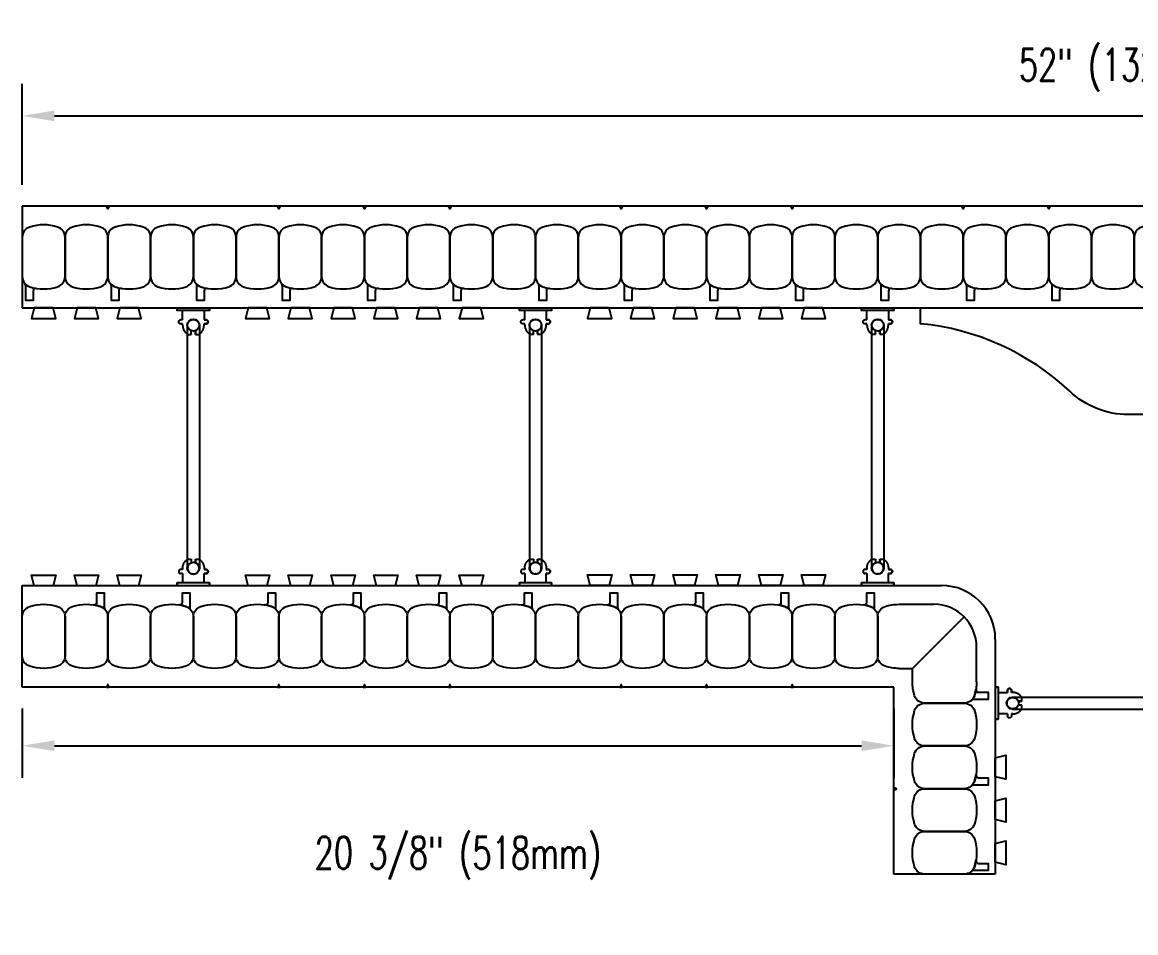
# Model space of a CAD drawing. Header units: inches. Extents: x 281.4 to 333.4, y 96.6 to 160.6.
# Drawn here: x 281.39 to 307.42, y 139.29 to 160.58 of the extents above; entities that cross this region are included whole.
import ezdxf

# ---------------------------------------------------------------- set-up
doc = ezdxf.new("R2010")
doc.units = ezdxf.units.IN
doc.header["$MEASUREMENT"] = 0
for name, color, linetype in [('line25', 2, 'Continuous'), ('LINE50', 5, 'Continuous'), ('LINE9', 9, 'Continuous'), ('TEXT', 4, 'Continuous')]:
    doc.layers.add(name, color=color, linetype=linetype)
doc.styles.add('DIM', font='romans.shx', dxfattribs={"width": 0.7})
doc.dimstyles.new('ext_8', dxfattribs={"dimscale": 8, "dimtxt": 0.09375, "dimasz": 0.09375, "dimexe": 0.09375, "dimexo": 0.0625, "dimgap": 0.0625, "dimtad": 1, "dimdec": 1, "dimzin": 3, "dimdsep": 46, "dimlunit": 4, "dimtxsty": 'DIM', "dimcen": 0.09, "dimdle": 0.09375, "dimclrt": 4, "dimadec": 0, "dimazin": 0, "dimtfac": 1, "dimtdec": 1, "dimtmove": 2, "dimatfit": 3, "dimfxl": 0, "dimfrac": 2, "dimtolj": 1, "dimtzin": 0, "dimarcsym": 0})

# ---------------------------------------------------------------- blocks, each defined once
blk = doc.blocks.new('*D18')
at = {"layer": 'Defpoints', "color": 0}
for p in [(281.387, 145.034), (301.762, 145.034), (301.762, 143.663)]:
    blk.add_point(p, dxfattribs=at)
at = {"layer": 'TEXT', "color": 0, "lineweight": -2}
for p, q in [((281.387, 144.534), (281.387, 142.913)), ((301.762, 144.534), (301.762, 142.913)), ((282.137, 143.663), (301.012, 143.663))]:
    blk.add_line(p, q, dxfattribs=at)
at = {"layer": 'TEXT', "color": 0}
for points in [[(282.137, 143.788), (282.137, 143.538), (281.387, 143.663)], [(301.012, 143.788), (301.012, 143.538), (301.762, 143.663)]]:
    blk.add_solid(points, dxfattribs=at)
at = {"layer": 'TEXT', "color": 4, "insert": (291.574, 141.034), "char_height": 0.75, "attachment_point": 5, "style": 'DIM'}
blk.add_mtext('\\A1;20 3/8" (518mm)', dxfattribs=at)
blk = doc.blocks.new('*D19')
at = {"layer": 'Defpoints', "color": 0}
for p in [(333.387, 158.394), (281.387, 156.284), (333.387, 156.284)]:
    blk.add_point(p, dxfattribs=at)
at = {"layer": 'TEXT', "color": 0, "lineweight": -2}
for p, q in [((281.387, 156.784), (281.387, 159.144)), ((333.387, 156.784), (333.387, 159.144)), ((282.137, 158.394), (332.637, 158.394))]:
    blk.add_line(p, q, dxfattribs=at)
at = {"layer": 'TEXT', "color": 0}
for points in [[(282.137, 158.519), (282.137, 158.269), (281.387, 158.394)], [(332.637, 158.519), (332.637, 158.269), (333.387, 158.394)]]:
    blk.add_solid(points, dxfattribs=at)
at = {"layer": 'TEXT', "color": 4, "insert": (307.387, 159.465), "char_height": 0.75, "attachment_point": 5, "style": 'DIM'}
blk.add_mtext('\\A1;52" (1321mm)', dxfattribs=at)
blk = doc.blocks.new('Connector')
blk.add_point((0.271, 0))
at = {"layer": 'LINE9'}
for p, q in [((0, 0.375), (0, -0.375)), ((0.062, -0.375), (0.062, 0.375)), ((0.281, 0.25), (0.062, 0.25))]:
    blk.add_line(p, q, dxfattribs=at)
for points, weights in [([(0.007, 0.375), (0.004, 0.375), (0, 0.375)], [1, 0.972587069138, 0.950305488115]), ([(0.327, 0.343), (0.308, 0.343), (0.281, 0.317), (0.281, 0.297)], [1, 0.85355339, 0.85355339, 1]), ([(0.328, 0.343), (0.327, 0.343), (0.327, 0.343)], [1, 0.70710678, 1]), ([(0.375, 0.297), (0.375, 0.317), (0.348, 0.343), (0.329, 0.343)], [1, 0.85355339, 0.85355339, 1]), ([(0.406, 0.25), (0.546, 0.25), (0.619, 0.131)], [0.958404415409, 0.794674173519, 0.864651571113]), ([(0.619, 0.052), (0.612, 0.049), (0.604, 0.049)], [0.83615024178, 0.892081430621, 1]), ([(0.619, -0.131), (0.546, -0.25), (0.406, -0.25)], [0.864651574428, 0.794674169686, 0.958404415195]), ([(0.604, -0.049), (0.612, -0.049), (0.619, -0.052)], [1, 0.89208144177, 0.836150253337]), ([(0, -0.375), (0.004, -0.375), (0.007, -0.375)], [0.950305488115, 0.972587069138, 1]), ([(0.281, -0.297), (0.281, -0.317), (0.308, -0.343), (0.327, -0.343)], [1, 0.85355339, 0.85355339, 1]), ([(0.327, -0.343), (0.281, -0.343), (0.281, -0.297)], [1, 0.70710678, 1]), ([(0.329, -0.343), (0.348, -0.343), (0.375, -0.317), (0.375, -0.297)], [1, 0.85355339, 0.85355339, 1]), ([(0.375, -0.297), (0.375, -0.343), (0.329, -0.343)], [1, 0.70710678, 1])]:
    blk.add_rational_spline(points, weights, degree=2, dxfattribs=at)
for points, degree in [([(0, 0.375), (0.002, 0.375), (0.005, 0.375), (0.007, 0.375)], 3), ([(0.007, 0.375), (0.021, 0.375), (0.051, 0.375), (0.062, 0.375), (0.062, 0.375)], 3), ([(0.281, 0.25), (0.281, 0.297)], 1), ([(0.327, 0.343), (0.327, 0.343), (0.328, 0.343), (0.328, 0.343)], 3), ([(0.328, 0.343), (0.329, 0.343), (0.329, 0.343), (0.329, 0.343)], 3), ([(0.375, 0.25), (0.375, 0.297)], 1), ([(0.406, 0.25), (0.375, 0.25)], 1), ([(0.406, 0.25), (0.406, 0.25)], 1), ([(0.406, 0.25), (0.406, 0.25)], 1), ([(0.406, 0.25), (0.406, 0.25)], 1), ([(0.406, 0.25), (0.406, 0.25)], 1), ([(0.406, 0.25), (0.406, 0.25)], 1), ([(0.406, 0.25), (0.406, 0.25)], 1), ([(0.406, 0.25), (0.406, 0.25)], 1), ([(0.406, 0.25), (0.406, 0.25)], 1), ([(0.406, 0.25), (0.406, 0.25)], 1), ([(0.406, 0.25), (0.406, 0.25)], 1), ([(0.406, 0.25), (0.406, 0.25)], 1), ([(0.406, 0.25), (0.406, 0.25)], 1), ([(0.406, 0.25), (0.406, 0.25)], 1), ([(0.406, 0.25), (0.406, 0.25)], 1), ([(0.406, 0.25), (0.406, 0.25)], 1), ([(0.406, 0.25), (0.406, 0.25)], 1), ([(0.406, 0.25), (0.406, 0.25)], 1), ([(0.406, 0.25), (0.406, 0.25)], 1), ([(0.406, 0.25), (0.406, 0.25)], 1), ([(0.406, 0.25), (0.406, 0.25)], 1), ([(0.406, 0.25), (0.406, 0.25)], 1), ([(0.406, 0.25), (0.406, 0.25)], 1), ([(0.406, 0.25), (0.406, 0.25)], 1), ([(0.406, 0.25), (0.406, 0.25)], 1), ([(0.604, 0.049), (0.532, 0.049)], 1), ([(0.532, 0.049), (0.532, 0.049)], 1), ([(0.532, 0.049), (0.532, 0.049)], 1), ([(0.532, 0.049), (0.532, 0.049)], 1), ([(0.532, 0.049), (0.532, 0.049)], 1), ([(0.532, 0.049), (0.532, 0.049)], 1), ([(0.532, 0.049), (0.532, 0.049)], 1), ([(0.532, 0.049), (0.532, 0.049)], 1), ([(0.532, 0.049), (0.532, 0.049)], 1), ([(0.532, 0.049), (0.532, 0.049)], 1), ([(0.532, 0.049), (0.532, 0.049)], 1), ([(0.604, 0.049), (0.609, 0.049), (0.614, 0.05), (0.619, 0.052)], 3), ([(0.604, 0.049), (0.604, 0.049)], 1), ([(0.604, 0.049), (0.604, 0.049)], 1), ([(0.604, 0.049), (0.604, 0.049)], 1), ([(0.604, 0.049), (0.604, 0.049)], 1), ([(0.619, 0.131), (0.619, 0.052)], 1), ([(0.619, 0.131), (0.619, 0.131)], 1), ([(0.619, 0.131), (0.619, 0.131)], 1), ([(0.619, 0.131), (0.619, 0.131)], 1), ([(0.619, 0.131), (0.619, 0.131)], 1), ([(0.062, -0.25), (0.281, -0.25)], 1), ([(0.281, -0.297), (0.281, -0.25)], 1), ([(0.281, -0.25), (0.281, -0.297)], 1), ([(0.375, -0.25), (0.375, -0.297)], 1), ([(0.375, -0.297), (0.375, -0.25)], 1), ([(0.406, -0.25), (0.375, -0.25)], 1), ([(0.406, -0.25), (0.406, -0.25)], 1), ([(0.406, -0.25), (0.406, -0.25)], 1), ([(0.406, -0.25), (0.406, -0.25)], 1), ([(0.406, -0.25), (0.406, -0.25)], 1), ([(0.406, -0.25), (0.406, -0.25)], 1), ([(0.406, -0.25), (0.406, -0.25)], 1), ([(0.406, -0.25), (0.406, -0.25)], 1), ([(0.406, -0.25), (0.406, -0.25)], 1), ([(0.406, -0.25), (0.406, -0.25)], 1), ([(0.406, -0.25), (0.406, -0.25)], 1), ([(0.406, -0.25), (0.406, -0.25)], 1), ([(0.532, -0.049), (0.604, -0.049)], 1), ([(0.604, -0.049), (0.58, -0.049), (0.556, -0.049), (0.532, -0.049)], 3), ([(0.532, -0.049), (0.532, -0.049)], 1), ([(0.532, -0.049), (0.532, -0.049)], 1), ([(0.532, -0.049), (0.532, -0.049)], 1), ([(0.532, -0.049), (0.532, -0.049)], 1), ([(0.619, -0.052), (0.614, -0.05), (0.609, -0.049), (0.604, -0.049)], 3), ([(0.604, -0.049), (0.604, -0.049)], 1), ([(0.604, -0.049), (0.604, -0.049)], 1), ([(0.604, -0.049), (0.604, -0.049)], 1), ([(0.604, -0.049), (0.604, -0.049)], 1), ([(0.604, -0.049), (0.604, -0.049)], 1), ([(0.604, -0.049), (0.604, -0.049)], 1), ([(0.604, -0.049), (0.604, -0.049)], 1), ([(0.604, -0.049), (0.604, -0.049)], 1), ([(0.619, -0.052), (0.619, -0.131)], 1), ([(0.619, -0.131), (0.619, -0.131)], 1), ([(0.619, -0.131), (0.619, -0.131)], 1), ([(0.619, -0.131), (0.619, -0.131)], 1), ([(0.619, -0.131), (0.619, -0.131)], 1), ([(0.007, -0.375), (0.005, -0.375), (0.002, -0.375), (0, -0.375)], 3), ([(0.062, -0.375), (0.062, -0.375), (0.051, -0.375), (0.021, -0.375), (0.007, -0.375)], 3), ([(0.328, -0.343), (0.328, -0.343), (0.327, -0.343), (0.327, -0.343)], 3), ([(0.329, -0.343), (0.329, -0.343), (0.329, -0.343), (0.328, -0.343)], 3)]:
    blk.add_open_spline(points, degree=degree, dxfattribs=at)
for points, weights, knots in [([(0.062, 0.375), (0.062, 0.375), (0.046, 0.375), (0.03, 0.375), (0.007, 0.375)], [0.868718858569, 0.861102746415, 1, 0.861102734288, 0.868718859898], [0, 0, 0, 0.5, 0.5, 1, 1, 1]), ([(0.532, 0.049), (0.472, 0.203), (0.333, 0.113), (0.157, 0), (0.333, -0.113), (0.472, -0.203), (0.532, -0.049)], [0.899508922286, 0.599718215298, 1, 0.54226024, 1, 0.599718224335, 0.899508908749], [0, 0, 0, 0.318112, 0.318112, 0.681888, 0.681888, 1, 1, 1]), ([(0.007, -0.375), (0.03, -0.375), (0.046, -0.375), (0.062, -0.375), (0.062, -0.375)], [0.868718859319, 0.861102739573, 1, 0.861102742958, 0.868718858948], [0, 0, 0, 0.5, 0.5, 1, 1, 1])]:
    blk.add_rational_spline(points, weights, degree=2, knots=knots, dxfattribs=at)
blk = doc.blocks.new('WEB_6_CENTRE_TOP')
for p, q in [((5.688, 0.141), (0, 0.141)), ((5.688, -0.141), (0, -0.141))]:
    blk.add_line(p, q)
for centre in [(0, 0), (5.688, 0)]:
    blk.add_circle(centre, 0.141)

msp = doc.modelspace()

# ---------------------------------------------------------------- linework, layer by layer
at = {"layer": 'line25'}
for p, q in [((281.3869, 153.9086), (333.3869, 153.9086)), ((281.3869, 147.4086), (302.8869, 147.4086)), ((304.1369, 146.1586), (304.1369, 140.6586))]:
    msp.add_line(p, q, dxfattribs=at)
for points in [[(281.6681, 153.9035), (281.6057, 153.6535), (282.1681, 153.6535), (282.1057, 153.9035)], [(282.6681, 153.9035), (282.6057, 153.6535), (283.1681, 153.6535), (283.1057, 153.9035)], [(283.6681, 153.9035), (283.6057, 153.6535), (284.1681, 153.6535), (284.1057, 153.9035)], [(286.6681, 153.906), (286.6057, 153.656), (287.1681, 153.656), (287.1057, 153.906)], [(287.6681, 153.906), (287.6057, 153.656), (288.1681, 153.656), (288.1057, 153.906)], [(288.6681, 153.906), (288.6057, 153.656), (289.1681, 153.656), (289.1057, 153.906)], [(289.6681, 153.906), (289.6057, 153.656), (290.1681, 153.656), (290.1057, 153.906)], [(290.6681, 153.906), (290.6057, 153.656), (291.1681, 153.656), (291.1057, 153.906)], [(291.6681, 153.906), (291.6057, 153.656), (292.1681, 153.656), (292.1057, 153.906)], [(294.6681, 153.9086), (294.6058, 153.6586), (295.1681, 153.6586), (295.1058, 153.9086)], [(295.6681, 153.9086), (295.6058, 153.6586), (296.1681, 153.6586), (296.1058, 153.9086)], [(296.6681, 153.9086), (296.6058, 153.6586), (297.1681, 153.6586), (297.1058, 153.9086)], [(297.6681, 153.9086), (297.6058, 153.6586), (298.1681, 153.6586), (298.1058, 153.9086)], [(298.6681, 153.9086), (298.6058, 153.6586), (299.1681, 153.6586), (299.1058, 153.9086)], [(299.6681, 153.9086), (299.6058, 153.6586), (300.1681, 153.6586), (300.1058, 153.9086)], [(281.6681, 147.4035), (281.6057, 147.6535), (282.1681, 147.6535), (282.1057, 147.4035)], [(282.6681, 147.4035), (282.6057, 147.6535), (283.1681, 147.6535), (283.1057, 147.4035)], [(283.6681, 147.4035), (283.6057, 147.6535), (284.1681, 147.6535), (284.1057, 147.4035)], [(286.6681, 147.406), (286.6057, 147.656), (287.1681, 147.656), (287.1057, 147.406)], [(287.6681, 147.406), (287.6057, 147.656), (288.1681, 147.656), (288.1057, 147.406)], [(288.6681, 147.406), (288.6057, 147.656), (289.1681, 147.656), (289.1057, 147.406)], [(289.6681, 147.406), (289.6057, 147.656), (290.1681, 147.656), (290.1057, 147.406)], [(290.6681, 147.406), (290.6057, 147.656), (291.1681, 147.656), (291.1057, 147.406)], [(291.6681, 147.406), (291.6057, 147.656), (292.1681, 147.656), (292.1057, 147.406)], [(294.6681, 147.4086), (294.6058, 147.6586), (295.1681, 147.6586), (295.1058, 147.4086)], [(295.6681, 147.4086), (295.6058, 147.6586), (296.1681, 147.6586), (296.1058, 147.4086)], [(296.6681, 147.4086), (296.6058, 147.6586), (297.1681, 147.6586), (297.1058, 147.4086)], [(297.6681, 147.4086), (297.6058, 147.6586), (298.1681, 147.6586), (298.1058, 147.4086)], [(298.6681, 147.4086), (298.6058, 147.6586), (299.1681, 147.6586), (299.1058, 147.4086)], [(299.6681, 147.4086), (299.6058, 147.6586), (300.1681, 147.6586), (300.1058, 147.4086)], [(304.1369, 143.3774), (304.3869, 143.4397), (304.3869, 142.8774), (304.1369, 142.9397)], [(304.1369, 142.3774), (304.3869, 142.4397), (304.3869, 141.8774), (304.1369, 141.9397)], [(304.1369, 141.3774), (304.3869, 141.4397), (304.3869, 140.8774), (304.1369, 140.9397)]]:
    msp.add_lwpolyline(points, close=True, dxfattribs=at)
msp.add_arc((302.8869, 146.1586), 1.25, 0, 90, dxfattribs=at)
at = {"layer": 'LINE50'}
for p, q in [((333.3869, 156.2836), (281.3869, 156.2836)), ((281.3869, 156.2836), (281.3869, 153.9086)), ((281.3869, 145.0336), (281.3869, 147.4086)), ((301.7619, 145.0336), (281.3869, 145.0336)), ((301.7619, 140.6586), (301.7619, 145.0336)), ((304.1369, 140.6586), (301.7619, 140.6586))]:
    msp.add_line(p, q, dxfattribs=at)
at = {"layer": 'LINE9'}
for p, q in [((301.8869, 146.9711), (302.6994, 146.9711)), ((302.1994, 145.4711), (303.4065, 146.6782)), ((303.6994, 145.1586), (303.6994, 145.9711)), ((301.8869, 145.4711), (302.1994, 145.4711)), ((302.1994, 145.1586), (302.1994, 145.4711))]:
    msp.add_line(p, q, dxfattribs=at)
for points in [[(283.4182, 156.2836), (283.3869, 156.2191), (283.3557, 156.2836)], [(287.4182, 156.2836), (287.3869, 156.2191), (287.3557, 156.2836)], [(287.4182, 156.2836), (287.3869, 156.2191), (287.3557, 156.2836)], [(289.4182, 156.2836), (289.3869, 156.2191), (289.3557, 156.2836)], [(291.4182, 156.2836), (291.3869, 156.2191), (291.3557, 156.2836)], [(295.4182, 156.2836), (295.3869, 156.2191), (295.3557, 156.2836)], [(295.4182, 156.2836), (295.3869, 156.2191), (295.3557, 156.2836)], [(297.4182, 156.2836), (297.3869, 156.2191), (297.3557, 156.2836)], [(299.4182, 156.2836), (299.3869, 156.2191), (299.3557, 156.2836)], [(303.4182, 156.2836), (303.3869, 156.2191), (303.3557, 156.2836)], [(305.4182, 156.2836), (305.3869, 156.2191), (305.3557, 156.2836)], [(283.4182, 145.0336), (283.3869, 145.0981), (283.3557, 145.0336)], [(287.4182, 145.0336), (287.3869, 145.0981), (287.3557, 145.0336)], [(287.4182, 145.0336), (287.3869, 145.0981), (287.3557, 145.0336)], [(289.4182, 145.0336), (289.3869, 145.0981), (289.3557, 145.0336)], [(291.4182, 145.0336), (291.3869, 145.0981), (291.3557, 145.0336)], [(295.4182, 145.0336), (295.3869, 145.0981), (295.3557, 145.0336)], [(295.4182, 145.0336), (295.3869, 145.0981), (295.3557, 145.0336)], [(297.4182, 145.0336), (297.3869, 145.0981), (297.3557, 145.0336)], [(299.4182, 145.0336), (299.3869, 145.0981), (299.3557, 145.0336)], [(301.7619, 142.6273), (301.8264, 142.6586), (301.7619, 142.6898)]]:
    msp.add_lwpolyline(points, close=True, dxfattribs=at)
for points in [[(281.56, 154.3976, 0.1576708), (282.2138, 154.3976, 0.3253046), (282.3869, 154.6355), (282.3869, 155.5566, 0.3253046), (282.2138, 155.7945, 0.1576708), (281.56, 155.7945, 0.3253046), (281.3869, 155.5566), (281.3869, 154.6355, 0.3253046)], [(282.56, 154.3976, 0.1576708), (283.2138, 154.3976, 0.3253046), (283.3869, 154.6355), (283.3869, 155.5566, 0.3253046), (283.2138, 155.7945, 0.1576708), (282.56, 155.7945, 0.3253046), (282.3869, 155.5566), (282.3869, 154.6355, 0.3253046)], [(283.56, 154.3976, 0.1576708), (284.2138, 154.3976, 0.3253046), (284.3869, 154.6355), (284.3869, 155.5566, 0.3253046), (284.2138, 155.7945, 0.1576708), (283.56, 155.7945, 0.3253046), (283.3869, 155.5566), (283.3869, 154.6355, 0.3253046)], [(284.56, 154.3976, 0.1576708), (285.2138, 154.3976, 0.3253046), (285.3869, 154.6355), (285.3869, 155.5566, 0.3253046), (285.2138, 155.7945, 0.1576708), (284.56, 155.7945, 0.3253046), (284.3869, 155.5566), (284.3869, 154.6355, 0.3253046)], [(285.56, 154.3976, 0.1576708), (286.2138, 154.3976, 0.3253046), (286.3869, 154.6355), (286.3869, 155.5566, 0.3253046), (286.2138, 155.7945, 0.1576708), (285.56, 155.7945, 0.3253046), (285.3869, 155.5566), (285.3869, 154.6355, 0.3253046)], [(286.56, 154.3976, 0.1576708), (287.2138, 154.3976, 0.3253046), (287.3869, 154.6355), (287.3869, 155.5566, 0.3253046), (287.2138, 155.7945, 0.1576708), (286.56, 155.7945, 0.3253046), (286.3869, 155.5566), (286.3869, 154.6355, 0.3253046)], [(287.56, 154.3976, 0.1576708), (288.2138, 154.3976, 0.3253046), (288.3869, 154.6355), (288.3869, 155.5566, 0.3253046), (288.2138, 155.7945, 0.1576708), (287.56, 155.7945, 0.3253046), (287.3869, 155.5566), (287.3869, 154.6355, 0.3253046)], [(288.56, 154.3976, 0.1576708), (289.2138, 154.3976, 0.3253046), (289.3869, 154.6355), (289.3869, 155.5566, 0.3253046), (289.2138, 155.7945, 0.1576708), (288.56, 155.7945, 0.3253046), (288.3869, 155.5566), (288.3869, 154.6355, 0.3253046)], [(289.56, 154.3976, 0.1576708), (290.2138, 154.3976, 0.3253046), (290.3869, 154.6355), (290.3869, 155.5566, 0.3253046), (290.2138, 155.7945, 0.1576708), (289.56, 155.7945, 0.3253046), (289.3869, 155.5566), (289.3869, 154.6355, 0.3253046)], [(290.56, 154.3976, 0.1576708), (291.2138, 154.3976, 0.3253046), (291.3869, 154.6355), (291.3869, 155.5566, 0.3253046), (291.2138, 155.7945, 0.1576708), (290.56, 155.7945, 0.3253046), (290.3869, 155.5566), (290.3869, 154.6355, 0.3253046)], [(291.56, 154.3976, 0.1576708), (292.2138, 154.3976, 0.3253046), (292.3869, 154.6355), (292.3869, 155.5566, 0.3253046), (292.2138, 155.7945, 0.1576708), (291.56, 155.7945, 0.3253046), (291.3869, 155.5566), (291.3869, 154.6355, 0.3253046)], [(292.56, 154.3976, 0.1576708), (293.2138, 154.3976, 0.3253046), (293.3869, 154.6355), (293.3869, 155.5566, 0.3253046), (293.2138, 155.7945, 0.1576708), (292.56, 155.7945, 0.3253046), (292.3869, 155.5566), (292.3869, 154.6355, 0.3253046)], [(293.56, 154.3976, 0.1576708), (294.2138, 154.3976, 0.3253046), (294.3869, 154.6355), (294.3869, 155.5566, 0.3253046), (294.2138, 155.7945, 0.1576708), (293.56, 155.7945, 0.3253046), (293.3869, 155.5566), (293.3869, 154.6355, 0.3253046)], [(294.56, 154.3976, 0.1576708), (295.2138, 154.3976, 0.3253046), (295.3869, 154.6355), (295.3869, 155.5566, 0.3253046), (295.2138, 155.7945, 0.1576708), (294.56, 155.7945, 0.3253046), (294.3869, 155.5566), (294.3869, 154.6355, 0.3253046)], [(295.56, 154.3976, 0.1576708), (296.2138, 154.3976, 0.3253046), (296.3869, 154.6355), (296.3869, 155.5566, 0.3253046), (296.2138, 155.7945, 0.1576708), (295.56, 155.7945, 0.3253046), (295.3869, 155.5566), (295.3869, 154.6355, 0.3253046)], [(296.56, 154.3976, 0.1576708), (297.2138, 154.3976, 0.3253046), (297.3869, 154.6355), (297.3869, 155.5566, 0.3253046), (297.2138, 155.7945, 0.1576708), (296.56, 155.7945, 0.3253046), (296.3869, 155.5566), (296.3869, 154.6355, 0.3253046)], [(297.56, 154.3976, 0.1576708), (298.2138, 154.3976, 0.3253046), (298.3869, 154.6355), (298.3869, 155.5566, 0.3253046), (298.2138, 155.7945, 0.1576708), (297.56, 155.7945, 0.3253046), (297.3869, 155.5566), (297.3869, 154.6355, 0.3253046)], [(298.56, 154.3976, 0.1576708), (299.2138, 154.3976, 0.3253046), (299.3869, 154.6355), (299.3869, 155.5566, 0.3253046), (299.2138, 155.7945, 0.1576708), (298.56, 155.7945, 0.3253046), (298.3869, 155.5566), (298.3869, 154.6355, 0.3253046)], [(299.56, 154.3976, 0.1576708), (300.2138, 154.3976, 0.3253046), (300.3869, 154.6355), (300.3869, 155.5566, 0.3253046), (300.2138, 155.7945, 0.1576708), (299.56, 155.7945, 0.3253046), (299.3869, 155.5566), (299.3869, 154.6355, 0.3253046)], [(300.56, 154.3976, 0.1576708), (301.2138, 154.3976, 0.3253046), (301.3869, 154.6355), (301.3869, 155.5566, 0.3253046), (301.2138, 155.7945, 0.1576708), (300.56, 155.7945, 0.3253046), (300.3869, 155.5566), (300.3869, 154.6355, 0.3253046)], [(301.56, 154.3976, 0.1576708), (302.2138, 154.3976, 0.3253046), (302.3869, 154.6355), (302.3869, 155.5566, 0.3253046), (302.2138, 155.7945, 0.1576708), (301.56, 155.7945, 0.3253046), (301.3869, 155.5566), (301.3869, 154.6355, 0.3253046)], [(302.56, 154.3976, 0.1576708), (303.2138, 154.3976, 0.3253046), (303.3869, 154.6355), (303.3869, 155.5566, 0.3253046), (303.2138, 155.7945, 0.1576708), (302.56, 155.7945, 0.3253046), (302.3869, 155.5566), (302.3869, 154.6355, 0.3253046)], [(303.56, 154.3976, 0.1576708), (304.2138, 154.3976, 0.3253046), (304.3869, 154.6355), (304.3869, 155.5566, 0.3253046), (304.2138, 155.7945, 0.1576708), (303.56, 155.7945, 0.3253046), (303.3869, 155.5566), (303.3869, 154.6355, 0.3253046)], [(304.56, 154.3976, 0.1576708), (305.2138, 154.3976, 0.3253046), (305.3869, 154.6355), (305.3869, 155.5566, 0.3253046), (305.2138, 155.7945, 0.1576708), (304.56, 155.7945, 0.3253046), (304.3869, 155.5566), (304.3869, 154.6355, 0.3253046)], [(305.56, 154.3976, 0.1576708), (306.2138, 154.3976, 0.3253046), (306.3869, 154.6355), (306.3869, 155.5566, 0.3253046), (306.2138, 155.7945, 0.1576708), (305.56, 155.7945, 0.3253046), (305.3869, 155.5566), (305.3869, 154.6355, 0.3253046)], [(306.56, 154.3976, 0.1576708), (307.2138, 154.3976, 0.3253046), (307.3869, 154.6355), (307.3869, 155.5566, 0.3253046), (307.2138, 155.7945, 0.1576708), (306.56, 155.7945, 0.3253046), (306.3869, 155.5566), (306.3869, 154.6355, 0.3253046)], [(307.56, 154.3976, 0.1576708), (308.2138, 154.3976, 0.3253046), (308.3869, 154.6355), (308.3869, 155.5566, 0.3253046), (308.2138, 155.7945, 0.1576708), (307.56, 155.7945, 0.3253046), (307.3869, 155.5566), (307.3869, 154.6355, 0.3253046)], [(281.56, 154.3976, 0.0372667), (281.7137, 154.3603, 0.4630356), (281.641, 154.2986), (281.641, 154.077), (281.4702, 154.077), (281.4702, 154.4231, 0.1890024), (281.4535, 154.4656, 0.1284074)], [(283.56, 154.3976, 0.0372667), (283.7137, 154.3603, 0.4630356), (283.641, 154.2986), (283.641, 154.077), (283.4702, 154.077), (283.4702, 154.4231, 0.1890024), (283.4535, 154.4656, 0.1284074)], [(285.56, 154.3976, 0.0372667), (285.7137, 154.3603, 0.4630356), (285.641, 154.2986), (285.641, 154.077), (285.4702, 154.077), (285.4702, 154.4231, 0.1890024), (285.4535, 154.4656, 0.1284074)], [(287.56, 154.3976, 0.0372667), (287.7137, 154.3603, 0.4630356), (287.641, 154.2986), (287.641, 154.077), (287.4702, 154.077), (287.4702, 154.4231, 0.1890024), (287.4535, 154.4656, 0.1284074)], [(289.56, 154.3976, 0.0372667), (289.7137, 154.3603, 0.4630356), (289.641, 154.2986), (289.641, 154.077), (289.4702, 154.077), (289.4702, 154.4231, 0.1890024), (289.4535, 154.4656, 0.1284074)], [(291.56, 154.3976, 0.0372667), (291.7137, 154.3603, 0.4630356), (291.641, 154.2986), (291.641, 154.077), (291.4702, 154.077), (291.4702, 154.4231, 0.1890024), (291.4535, 154.4656, 0.1284074)], [(293.56, 154.3976, 0.0372667), (293.7137, 154.3603, 0.4630356), (293.641, 154.2986), (293.641, 154.077), (293.4702, 154.077), (293.4702, 154.4231, 0.1890024), (293.4535, 154.4656, 0.1284074)], [(295.56, 154.3976, 0.0372667), (295.7137, 154.3603, 0.4630356), (295.641, 154.2986), (295.641, 154.077), (295.4702, 154.077), (295.4702, 154.4231, 0.1890024), (295.4535, 154.4656, 0.1284074)], [(297.56, 154.3976, 0.0372667), (297.7137, 154.3603, 0.4630356), (297.641, 154.2986), (297.641, 154.077), (297.4702, 154.077), (297.4702, 154.4231, 0.1890024), (297.4535, 154.4656, 0.1284074)], [(299.56, 154.3976, 0.0372667), (299.7137, 154.3603, 0.4630356), (299.641, 154.2986), (299.641, 154.077), (299.4702, 154.077), (299.4702, 154.4231, 0.1890024), (299.4535, 154.4656, 0.1284074)], [(301.56, 154.3976, 0.0372667), (301.7137, 154.3603, 0.4630356), (301.641, 154.2986), (301.641, 154.077), (301.4702, 154.077), (301.4702, 154.4231, 0.1890024), (301.4535, 154.4656, 0.1284074)], [(303.56, 154.3976, 0.0372667), (303.7137, 154.3603, 0.4630356), (303.641, 154.2986), (303.641, 154.077), (303.4702, 154.077), (303.4702, 154.4231, 0.1890024), (303.4535, 154.4656, 0.1284074)], [(305.56, 154.3976, 0.0372667), (305.7137, 154.3603, 0.4630356), (305.641, 154.2986), (305.641, 154.077), (305.4702, 154.077), (305.4702, 154.4231, 0.1890024), (305.4535, 154.4656, 0.1284074)], [(312.3869, 153.5336, 0.1663746), (308.8961, 151.9521, -0.191048), (307.5254, 151.4086), (307.2484, 151.4086, -0.191048), (305.8777, 151.9521, 0.1663746), (302.3869, 153.5336), (302.3869, 153.9086), (312.3869, 153.9086)], [(283.2138, 146.9195, 0.0372667), (283.0601, 146.9569, 0.4630356), (283.1328, 147.0185), (283.1328, 147.2401), (283.3037, 147.2401), (283.3037, 146.894, 0.1890024), (283.3203, 146.8516, 0.1284074)], [(285.2138, 146.9195, 0.0372667), (285.0601, 146.9569, 0.4630356), (285.1328, 147.0185), (285.1328, 147.2401), (285.3037, 147.2401), (285.3037, 146.894, 0.1890024), (285.3203, 146.8516, 0.1284074)], [(287.2138, 146.9195, 0.0372667), (287.0601, 146.9569, 0.4630356), (287.1328, 147.0185), (287.1328, 147.2401), (287.3037, 147.2401), (287.3037, 146.894, 0.1890024), (287.3203, 146.8516, 0.1284074)], [(289.2138, 146.9195, 0.0372667), (289.0601, 146.9569, 0.4630356), (289.1328, 147.0185), (289.1328, 147.2401), (289.3037, 147.2401), (289.3037, 146.894, 0.1890024), (289.3203, 146.8516, 0.1284074)], [(291.2138, 146.9195, 0.0372667), (291.0601, 146.9569, 0.4630356), (291.1328, 147.0185), (291.1328, 147.2401), (291.3037, 147.2401), (291.3037, 146.894, 0.1890024), (291.3203, 146.8516, 0.1284074)], [(293.2138, 146.9195, 0.0372667), (293.0601, 146.9569, 0.4630356), (293.1328, 147.0185), (293.1328, 147.2401), (293.3037, 147.2401), (293.3037, 146.894, 0.1890024), (293.3203, 146.8516, 0.1284074)], [(295.2138, 146.9195, 0.0372667), (295.0601, 146.9569, 0.4630356), (295.1328, 147.0185), (295.1328, 147.2401), (295.3037, 147.2401), (295.3037, 146.894, 0.1890024), (295.3203, 146.8516, 0.1284074)], [(297.2138, 146.9195, 0.0372667), (297.0601, 146.9569, 0.4630356), (297.1328, 147.0185), (297.1328, 147.2401), (297.3037, 147.2401), (297.3037, 146.894, 0.1890024), (297.3203, 146.8516, 0.1284074)], [(299.2138, 146.9195, 0.0372667), (299.0601, 146.9569, 0.4630356), (299.1328, 147.0185), (299.1328, 147.2401), (299.3037, 147.2401), (299.3037, 146.894, 0.1890024), (299.3203, 146.8516, 0.1284074)], [(301.2138, 146.9195, 0.0372667), (301.0601, 146.9569, 0.4630356), (301.1328, 147.0185), (301.1328, 147.2401), (301.3037, 147.2401), (301.3037, 146.894, 0.1890024), (301.3203, 146.8516, 0.1284074)], [(281.56, 146.9195, -0.1576708), (282.2138, 146.9195, -0.3253046), (282.3869, 146.6817), (282.3869, 145.7605, -0.3253046), (282.2138, 145.5226, -0.1576708), (281.56, 145.5226, -0.3253046), (281.3869, 145.7605), (281.3869, 146.6817, -0.3253046)], [(282.56, 146.9195, -0.1576708), (283.2138, 146.9195, -0.3253046), (283.3869, 146.6817), (283.3869, 145.7605, -0.3253046), (283.2138, 145.5226, -0.1576708), (282.56, 145.5226, -0.3253046), (282.3869, 145.7605), (282.3869, 146.6817, -0.3253046)], [(283.56, 146.9195, -0.1576708), (284.2138, 146.9195, -0.3253046), (284.3869, 146.6817), (284.3869, 145.7605, -0.3253046), (284.2138, 145.5226, -0.1576708), (283.56, 145.5226, -0.3253046), (283.3869, 145.7605), (283.3869, 146.6817, -0.3253046)], [(284.56, 146.9195, -0.1576708), (285.2138, 146.9195, -0.3253046), (285.3869, 146.6817), (285.3869, 145.7605, -0.3253046), (285.2138, 145.5226, -0.1576708), (284.56, 145.5226, -0.3253046), (284.3869, 145.7605), (284.3869, 146.6817, -0.3253046)], [(285.56, 146.9195, -0.1576708), (286.2138, 146.9195, -0.3253046), (286.3869, 146.6817), (286.3869, 145.7605, -0.3253046), (286.2138, 145.5226, -0.1576708), (285.56, 145.5226, -0.3253046), (285.3869, 145.7605), (285.3869, 146.6817, -0.3253046)], [(286.56, 146.9195, -0.1576708), (287.2138, 146.9195, -0.3253046), (287.3869, 146.6817), (287.3869, 145.7605, -0.3253046), (287.2138, 145.5226, -0.1576708), (286.56, 145.5226, -0.3253046), (286.3869, 145.7605), (286.3869, 146.6817, -0.3253046)], [(287.56, 146.9195, -0.1576708), (288.2138, 146.9195, -0.3253046), (288.3869, 146.6817), (288.3869, 145.7605, -0.3253046), (288.2138, 145.5226, -0.1576708), (287.56, 145.5226, -0.3253046), (287.3869, 145.7605), (287.3869, 146.6817, -0.3253046)], [(288.56, 146.9195, -0.1576708), (289.2138, 146.9195, -0.3253046), (289.3869, 146.6817), (289.3869, 145.7605, -0.3253046), (289.2138, 145.5226, -0.1576708), (288.56, 145.5226, -0.3253046), (288.3869, 145.7605), (288.3869, 146.6817, -0.3253046)], [(289.56, 146.9195, -0.1576708), (290.2138, 146.9195, -0.3253046), (290.3869, 146.6817), (290.3869, 145.7605, -0.3253046), (290.2138, 145.5226, -0.1576708), (289.56, 145.5226, -0.3253046), (289.3869, 145.7605), (289.3869, 146.6817, -0.3253046)], [(290.56, 146.9195, -0.1576708), (291.2138, 146.9195, -0.3253046), (291.3869, 146.6817), (291.3869, 145.7605, -0.3253046), (291.2138, 145.5226, -0.1576708), (290.56, 145.5226, -0.3253046), (290.3869, 145.7605), (290.3869, 146.6817, -0.3253046)], [(291.56, 146.9195, -0.1576708), (292.2138, 146.9195, -0.3253046), (292.3869, 146.6817), (292.3869, 145.7605, -0.3253046), (292.2138, 145.5226, -0.1576708), (291.56, 145.5226, -0.3253046), (291.3869, 145.7605), (291.3869, 146.6817, -0.3253046)], [(292.56, 146.9195, -0.1576708), (293.2138, 146.9195, -0.3253046), (293.3869, 146.6817), (293.3869, 145.7605, -0.3253046), (293.2138, 145.5226, -0.1576708), (292.56, 145.5226, -0.3253046), (292.3869, 145.7605), (292.3869, 146.6817, -0.3253046)], [(293.56, 146.9195, -0.1576708), (294.2138, 146.9195, -0.3253046), (294.3869, 146.6817), (294.3869, 145.7605, -0.3253046), (294.2138, 145.5226, -0.1576708), (293.56, 145.5226, -0.3253046), (293.3869, 145.7605), (293.3869, 146.6817, -0.3253046)], [(294.56, 146.9195, -0.1576708), (295.2138, 146.9195, -0.3253046), (295.3869, 146.6817), (295.3869, 145.7605, -0.3253046), (295.2138, 145.5226, -0.1576708), (294.56, 145.5226, -0.3253046), (294.3869, 145.7605), (294.3869, 146.6817, -0.3253046)], [(295.56, 146.9195, -0.1576708), (296.2138, 146.9195, -0.3253046), (296.3869, 146.6817), (296.3869, 145.7605, -0.3253046), (296.2138, 145.5226, -0.1576708), (295.56, 145.5226, -0.3253046), (295.3869, 145.7605), (295.3869, 146.6817, -0.3253046)], [(296.56, 146.9195, -0.1576708), (297.2138, 146.9195, -0.3253046), (297.3869, 146.6817), (297.3869, 145.7605, -0.3253046), (297.2138, 145.5226, -0.1576708), (296.56, 145.5226, -0.3253046), (296.3869, 145.7605), (296.3869, 146.6817, -0.3253046)], [(297.56, 146.9195, -0.1576708), (298.2138, 146.9195, -0.3253046), (298.3869, 146.6817), (298.3869, 145.7605, -0.3253046), (298.2138, 145.5226, -0.1576708), (297.56, 145.5226, -0.3253046), (297.3869, 145.7605), (297.3869, 146.6817, -0.3253046)], [(298.56, 146.9195, -0.1576708), (299.2138, 146.9195, -0.3253046), (299.3869, 146.6817), (299.3869, 145.7605, -0.3253046), (299.2138, 145.5226, -0.1576708), (298.56, 145.5226, -0.3253046), (298.3869, 145.7605), (298.3869, 146.6817, -0.3253046)], [(299.56, 146.9195, -0.1576708), (300.2138, 146.9195, -0.3253046), (300.3869, 146.6817), (300.3869, 145.7605, -0.3253046), (300.2138, 145.5226, -0.1576708), (299.56, 145.5226, -0.3253046), (299.3869, 145.7605), (299.3869, 146.6817, -0.3253046)], [(300.56, 146.9195, -0.1576708), (301.2138, 146.9195, -0.3253046), (301.3869, 146.6817), (301.3869, 145.7605, -0.3253046), (301.2138, 145.5226, -0.1576708), (300.56, 145.5226, -0.3253046), (300.3869, 145.7605), (300.3869, 146.6817, -0.3253046)], [(303.6479, 144.8317, 0.0372667), (303.6852, 144.9854, 0.4630356), (303.7469, 144.9127), (303.9685, 144.9127), (303.9685, 144.7418), (303.6224, 144.7418, 0.1890024), (303.5799, 144.7252, 0.1284074)], [(303.6479, 144.4855, -0.1576708), (303.6479, 143.8317, -0.3253046), (303.41, 143.6586), (302.4888, 143.6586, -0.3253046), (302.251, 143.8317, -0.1576708), (302.251, 144.4855, -0.3253046), (302.4888, 144.6586), (303.41, 144.6586, -0.3253046)], [(303.6479, 143.4855, -0.1576708), (303.6479, 142.8317, -0.3253046), (303.41, 142.6586), (302.4888, 142.6586, -0.3253046), (302.251, 142.8317, -0.1576708), (302.251, 143.4855, -0.3253046), (302.4888, 143.6586), (303.41, 143.6586, -0.3253046)], [(303.6479, 142.8317, 0.0372667), (303.6852, 142.9854, 0.4630356), (303.7469, 142.9127), (303.9685, 142.9127), (303.9685, 142.7418), (303.6224, 142.7418, 0.1890024), (303.5799, 142.7252, 0.1284074)], [(303.6479, 142.4855, -0.1576708), (303.6479, 141.8317, -0.3253046), (303.41, 141.6586), (302.4888, 141.6586, -0.3253046), (302.251, 141.8317, -0.1576708), (302.251, 142.4855, -0.3253046), (302.4888, 142.6586), (303.41, 142.6586, -0.3253046)], [(303.6479, 141.4855, -0.1576708), (303.6479, 140.8317, -0.3253046), (303.41, 140.6586), (302.4888, 140.6586, -0.3253046), (302.251, 140.8317, -0.1576708), (302.251, 141.4855, -0.3253046), (302.4888, 141.6586), (303.41, 141.6586, -0.3253046)], [(303.6479, 140.8317, 0.0372667), (303.6852, 140.9854, 0.4630356), (303.7469, 140.9127), (303.9685, 140.9127), (303.9685, 140.7418), (303.6224, 140.7418, 0.1890024), (303.5799, 140.7252, 0.1284074)]]:
    msp.add_lwpolyline(points, format="xyb", close=True, dxfattribs=at)
for points in [[(301.8869, 145.4711, -0.0783514), (301.56, 145.5226, -0.3253046), (301.3869, 145.7605), (301.3869, 146.6817, -0.3253046), (301.56, 146.9195, -0.1576708)], [(301.56, 146.9195, -0.0783514), (301.8869, 146.9711, -0.3253046)], [(303.6994, 145.1586, -0.0783514), (303.6479, 144.8317, -0.3253046), (303.41, 144.6586), (302.4888, 144.6586, -0.3253046), (302.251, 144.8317, -0.0783514), (302.1994, 145.1586, -0.3253046)]]:
    msp.add_lwpolyline(points, format="xyb", dxfattribs=at)
msp.add_arc((302.6994, 145.9711), 1, 0, 90, dxfattribs=at)

# ---------------------------------------------------------------- block references
for p, rotation in [((285.3869, 147.8146), 90), ((293.3869, 147.8146), 90), ((301.3869, 147.8146), 90), ((310.2309, 144.6586), 180)]:
    msp.add_blockref('WEB_6_CENTRE_TOP', p, dxfattribs=dict(at, rotation=rotation))
at = {"layer": 'TEXT', "xscale": -1}
for p, rotation in [((285.3869, 153.9035), 90), ((293.3869, 153.9061), 90), ((301.3869, 153.9061), 90), ((304.1394, 144.6586), 180)]:
    msp.add_blockref('Connector', p, dxfattribs=dict(at, rotation=rotation))
at = {"layer": 'TEXT', "rotation": 90}
for p in [(285.3869, 147.4086), (293.3869, 147.4111), (301.3869, 147.4111)]:
    msp.add_blockref('Connector', p, dxfattribs=at)

# ---------------------------------------------------------------- dimensions: what is measured, and where the dimension line sits
at = {"layer": 'TEXT'}
dim = msp.add_linear_dim(base=(333.3869, 158.394), p1=(281.3869, 156.2836), p2=(333.3869, 156.2836), text='52" (1321mm)', dimstyle='ext_8', override={"dimdec": 3}, dxfattribs=at)
dim.commit()
dim.dimension.update_dxf_attribs({"geometry": '*D19', "text_midpoint": (307.3869, 159.4654)})
dim = msp.add_linear_dim(base=(301.7619, 143.663), p1=(281.3869, 145.0336), p2=(301.7619, 145.0336), text='20 3/8" (518mm)', dimstyle='ext_8', override={"dimdec": 3}, dxfattribs=at)
dim.commit()
dim.dimension.update_dxf_attribs({"geometry": '*D18', "text_midpoint": (291.5744, 141.0342), "dimtype": 160})

doc.saveas('drawing.dxf')
